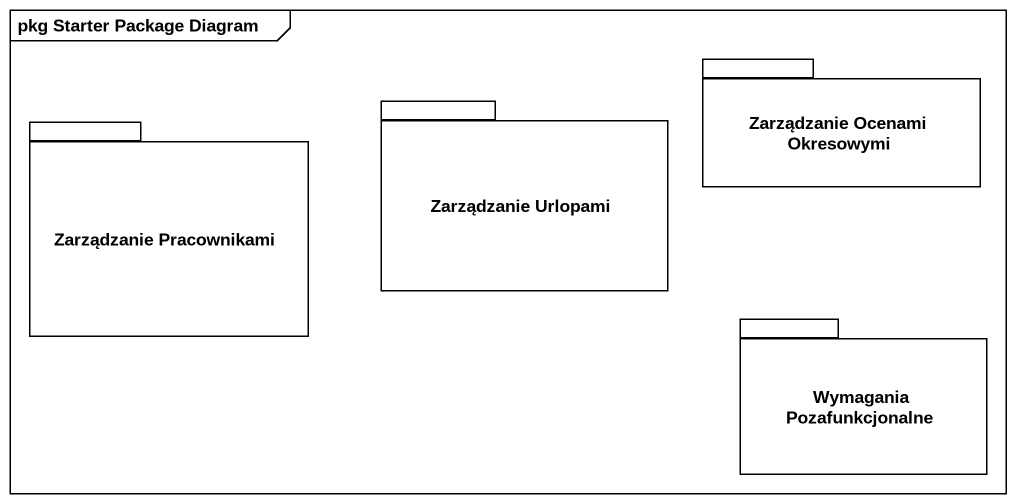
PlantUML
@startuml
mainframe pkg Starter Package Diagram
package "Zarządzanie Ocenami Okresowymi" as Zarządzanie_Ocenami {
}
package "Zarządzanie Pracownikami" as Zarządzanie_Pracownikami {
}
package "Zarządzanie Urlopami" as Zarządzanie_Urlopami {
}
package "Wymagania Pozafunkcjonalne" as Wymagania_Pozafunkcjonalne {
}
@enduml
